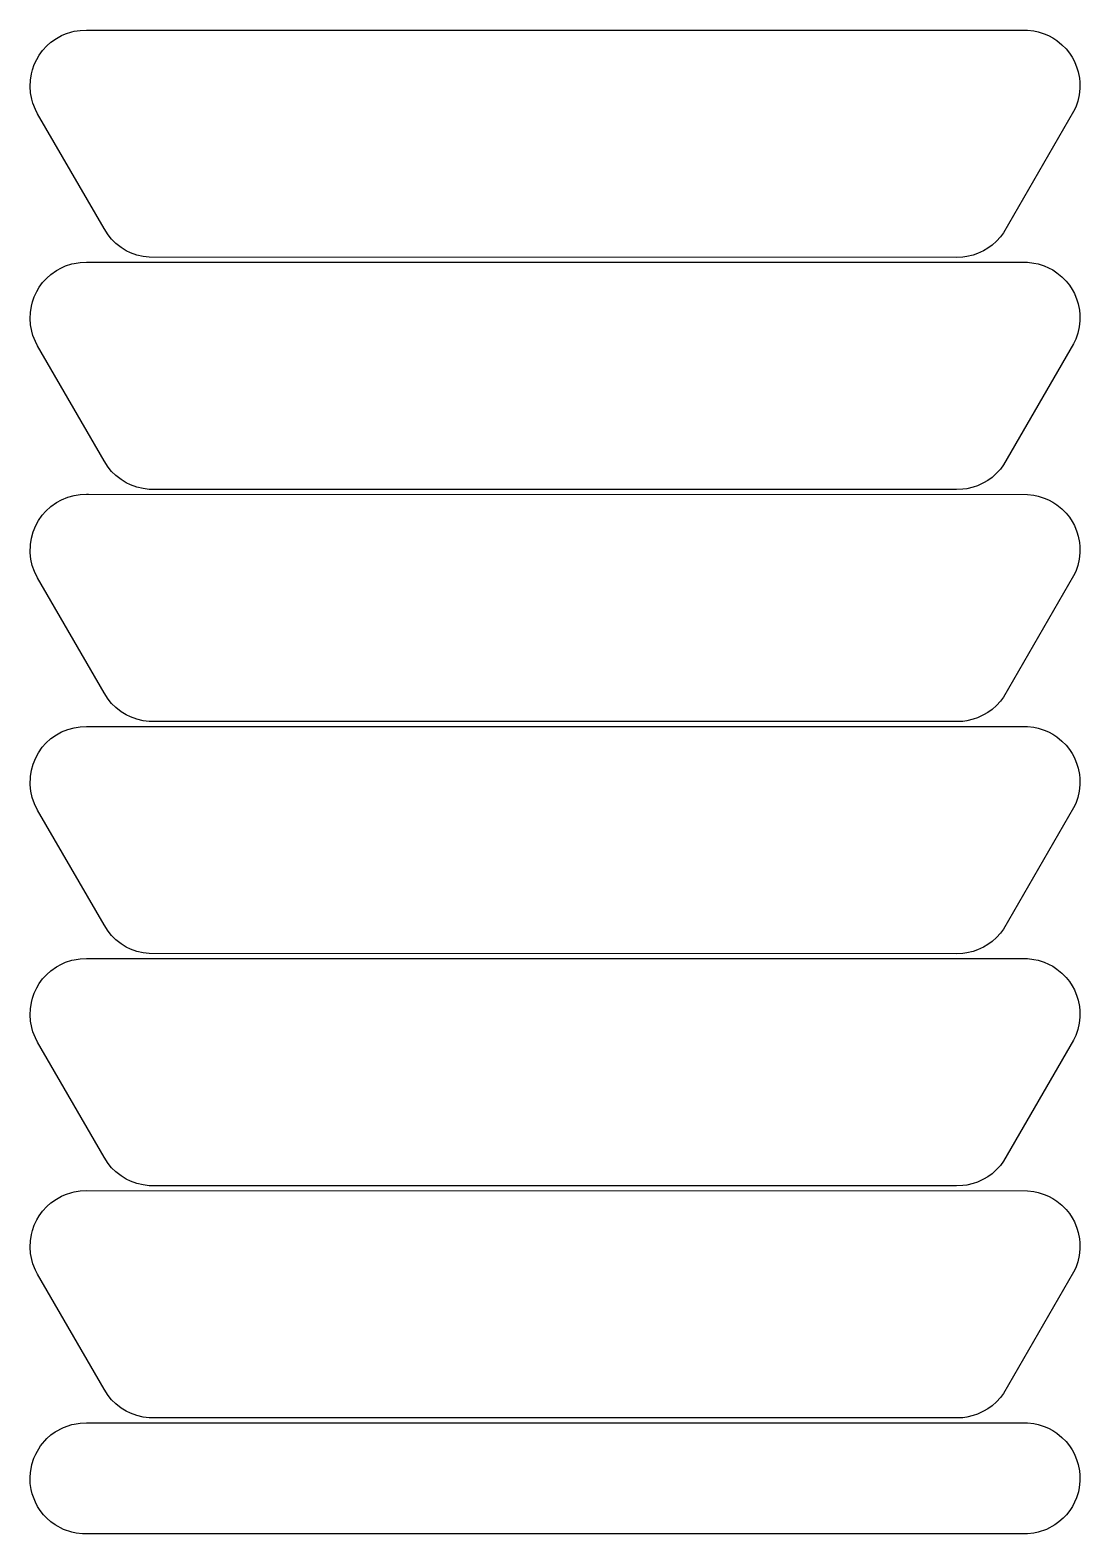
# Model space of a CAD drawing. Header units: millimetres. Extents: x 8 to 179, y 8 to 253.
import ezdxf

# ---------------------------------------------------------------- set-up
doc = ezdxf.new("R2010")
doc.units = ezdxf.units.MM
doc.layers.add('TOP_CUT', color=7, linetype='CONTINUOUS')

msp = doc.modelspace()

# ---------------------------------------------------------------- linework, layer by layer
at = {"layer": 'TOP_CUT'}
for points in [[(15.09, 252.3983), (16.11, 252.5584), (17.13, 252.6022), (170.13, 252.5867), (171.15, 252.4685), (171.83, 252.3231), (172.85, 251.9984), (173.53, 251.7041), (174.21, 251.3397), (174.89, 250.8951), (175.7154, 250.2222), (176.3831, 249.5422), (176.9285, 248.8622), (177.3756, 248.1822), (177.7422, 247.5022), (178.1624, 246.4822), (178.3658, 245.8022), (178.566, 244.7822), (178.6333, 244.1022), (178.6378, 243.0822), (178.5265, 242.0622), (178.295, 241.0422), (177.95, 240.0638), (177.6111, 239.3422), (166.209, 219.6222), (165.7044, 218.9422), (165.0873, 218.2622), (164.35, 217.6034), (163.67, 217.1103), (162.99, 216.7047), (161.97, 216.2343), (161.29, 216.0015), (160.27, 215.7602), (159.59, 215.6668), (158.57, 215.6229), (27.33, 215.6409), (26.31, 215.7637), (25.29, 216.0076), (24.27, 216.3831), (23.59, 216.7155), (22.7358, 217.2422), (21.89, 217.9068), (21.21, 218.5784), (20.6312, 219.2822), (19.9734, 220.3022), (9.177, 239.0022), (8.8195, 239.6822), (8.4106, 240.7022), (8.2141, 241.3822), (8.0234, 242.4022), (7.9509, 243.4222), (7.9939, 244.4422), (8.1539, 245.4622), (8.3286, 246.1422), (8.63, 246.9904), (9.0317, 247.8422), (9.4374, 248.5222), (9.99, 249.2751), (10.67, 250.0191), (11.35, 250.6214), (12.2307, 251.2422), (13.05, 251.6944), (13.73, 251.9907), (14.75, 252.318)], [(15.09, 214.6396), (16.11, 214.7997), (17.13, 214.8435), (170.13, 214.828), (171.15, 214.7098), (171.83, 214.5644), (172.85, 214.2397), (173.53, 213.9454), (174.21, 213.581), (174.89, 213.1364), (175.7154, 212.4635), (176.3831, 211.7835), (176.9285, 211.1035), (177.3756, 210.4235), (177.7422, 209.7435), (178.1624, 208.7235), (178.3658, 208.0435), (178.566, 207.0235), (178.6333, 206.3435), (178.6378, 205.3235), (178.5265, 204.3035), (178.295, 203.2835), (177.95, 202.3051), (177.6111, 201.5835), (166.209, 181.8635), (165.7044, 181.1835), (165.0873, 180.5035), (164.35, 179.8447), (163.67, 179.3516), (162.99, 178.946), (161.97, 178.4756), (161.29, 178.2428), (160.27, 178.0015), (159.59, 177.9081), (158.57, 177.8642), (27.33, 177.8822), (26.31, 178.005), (25.29, 178.2488), (24.27, 178.6244), (23.59, 178.9568), (22.7358, 179.4835), (21.89, 180.1481), (21.21, 180.8197), (20.6312, 181.5235), (19.9734, 182.5435), (9.177, 201.2435), (8.8195, 201.9235), (8.4106, 202.9435), (8.2141, 203.6235), (8.0234, 204.6435), (7.9509, 205.6635), (7.9939, 206.6835), (8.1539, 207.7035), (8.3286, 208.3835), (8.63, 209.2317), (9.0317, 210.0835), (9.4374, 210.7635), (9.99, 211.5164), (10.67, 212.2604), (11.35, 212.8627), (12.2307, 213.4835), (13.05, 213.9357), (13.73, 214.232), (14.75, 214.5593)], [(17.47, 177.0848), (170.13, 177.0693), (171.15, 176.9511), (171.83, 176.8057), (172.85, 176.481), (173.53, 176.1867), (174.21, 175.8223), (174.89, 175.3777), (175.7154, 174.7048), (176.3831, 174.0248), (176.9285, 173.3448), (177.3756, 172.6648), (177.7422, 171.9848), (178.1624, 170.9648), (178.3658, 170.2848), (178.566, 169.2648), (178.6333, 168.5848), (178.6378, 167.5648), (178.5265, 166.5448), (178.295, 165.5248), (177.95, 164.5464), (177.6111, 163.8248), (166.209, 144.1048), (165.7044, 143.4248), (165.0873, 142.7448), (164.35, 142.086), (163.67, 141.5928), (162.99, 141.1873), (161.97, 140.7169), (161.29, 140.4841), (160.27, 140.2427), (159.59, 140.1494), (158.57, 140.1055), (27.33, 140.1235), (26.31, 140.2463), (25.29, 140.4901), (24.27, 140.8657), (23.59, 141.1981), (22.7358, 141.7248), (21.89, 142.3894), (21.21, 143.061), (20.6312, 143.7648), (19.9734, 144.7848), (9.177, 163.4848), (8.6669, 164.5048), (8.3051, 165.5248), (8.0735, 166.5448), (7.9622, 167.5648), (7.9939, 168.9248), (8.1539, 169.9448), (8.4376, 170.9648), (8.8578, 171.9848), (9.31, 172.8041), (9.9308, 173.6848), (10.5332, 174.3648), (11.35, 175.104), (12.2307, 175.7248), (13.05, 176.177), (14.07, 176.5972), (15.09, 176.8809), (16.11, 177.041), (17.13, 177.0848)], [(17.47, 139.3261), (170.13, 139.3106), (171.15, 139.1924), (171.83, 139.047), (172.85, 138.7223), (173.53, 138.428), (174.21, 138.0636), (174.89, 137.619), (175.7154, 136.9461), (176.3831, 136.2661), (176.9285, 135.5861), (177.3756, 134.9061), (177.7422, 134.2261), (178.1624, 133.2061), (178.3658, 132.5261), (178.566, 131.5061), (178.6333, 130.8261), (178.6378, 129.8061), (178.5265, 128.7861), (178.295, 127.7661), (177.95, 126.7877), (177.6111, 126.0661), (166.209, 106.3461), (165.7044, 105.6661), (165.0873, 104.9861), (164.35, 104.3273), (163.67, 103.8341), (162.99, 103.4286), (161.97, 102.9582), (161.29, 102.7254), (160.27, 102.484), (159.59, 102.3907), (158.57, 102.3468), (27.33, 102.3647), (26.31, 102.4876), (25.29, 102.7314), (24.27, 103.107), (23.59, 103.4394), (22.7358, 103.9661), (21.89, 104.6307), (21.21, 105.3023), (20.6312, 106.0061), (19.9734, 107.0261), (9.177, 125.7261), (8.6669, 126.7461), (8.3051, 127.7661), (8.0735, 128.7861), (7.9622, 129.8061), (7.9939, 131.1661), (8.1539, 132.1861), (8.4376, 133.2061), (8.8578, 134.2261), (9.31, 135.0454), (9.9308, 135.9261), (10.5332, 136.6061), (11.35, 137.3453), (12.2307, 137.9661), (13.05, 138.4183), (14.07, 138.8385), (15.09, 139.1222), (16.11, 139.2822), (17.13, 139.3261)], [(15.09, 101.3635), (16.11, 101.5235), (17.13, 101.5674), (170.13, 101.5519), (171.15, 101.4336), (171.83, 101.2883), (172.85, 100.9636), (173.53, 100.6693), (174.21, 100.3049), (174.89, 99.8603), (175.7154, 99.1874), (176.3831, 98.5074), (176.9285, 97.8274), (177.3756, 97.1474), (177.7422, 96.4674), (178.1624, 95.4474), (178.3658, 94.7674), (178.566, 93.7474), (178.6333, 93.0674), (178.6378, 92.0474), (178.5265, 91.0274), (178.295, 90.0074), (177.95, 89.029), (177.6111, 88.3074), (166.209, 68.5874), (165.7044, 67.9074), (165.0873, 67.2274), (164.35, 66.5686), (163.67, 66.0754), (162.99, 65.6699), (161.97, 65.1995), (161.29, 64.9667), (160.27, 64.7253), (159.59, 64.6319), (158.57, 64.5881), (27.33, 64.606), (26.31, 64.7289), (25.29, 64.9727), (24.27, 65.3483), (23.59, 65.6807), (22.7358, 66.2074), (21.89, 66.872), (21.21, 67.5436), (20.6312, 68.2474), (19.9734, 69.2674), (9.177, 87.9674), (8.8195, 88.6474), (8.4106, 89.6674), (8.2141, 90.3474), (8.0234, 91.3674), (7.9509, 92.3874), (7.9939, 93.4074), (8.1539, 94.4274), (8.3286, 95.1074), (8.63, 95.9556), (9.0317, 96.8074), (9.4374, 97.4874), (9.99, 98.2403), (10.67, 98.9843), (11.35, 99.5866), (12.2307, 100.2074), (13.05, 100.6596), (13.73, 100.9559), (14.75, 101.2832)], [(15.09, 63.6048), (16.11, 63.7648), (17.13, 63.8087), (170.13, 63.7932), (171.15, 63.6749), (171.83, 63.5296), (172.85, 63.2049), (173.53, 62.9106), (174.21, 62.5462), (174.89, 62.1016), (175.7154, 61.4287), (176.3831, 60.7487), (176.9285, 60.0687), (177.3756, 59.3887), (177.7422, 58.7087), (178.1624, 57.6887), (178.3658, 57.0087), (178.566, 55.9887), (178.6333, 55.3087), (178.6378, 54.2887), (178.5265, 53.2687), (178.295, 52.2487), (177.95, 51.2703), (177.6111, 50.5487), (166.209, 30.8287), (165.7044, 30.1487), (165.0873, 29.4687), (164.35, 28.8099), (163.67, 28.3167), (162.99, 27.9112), (161.97, 27.4408), (161.29, 27.208), (160.27, 26.9666), (159.59, 26.8732), (158.57, 26.8294), (27.33, 26.8473), (26.31, 26.9702), (25.29, 27.214), (24.27, 27.5895), (23.59, 27.922), (22.7358, 28.4487), (21.89, 29.1132), (21.21, 29.7849), (20.6312, 30.4887), (19.9734, 31.5087), (9.177, 50.2087), (8.8195, 50.8887), (8.4106, 51.9087), (8.2141, 52.5887), (8.0234, 53.6087), (7.9509, 54.6287), (7.9939, 55.6487), (8.1539, 56.6687), (8.3286, 57.3487), (8.63, 58.1969), (9.0317, 59.0487), (9.4374, 59.7287), (9.99, 60.4815), (10.67, 61.2256), (11.35, 61.8279), (12.2307, 62.4487), (13.05, 62.9009), (13.73, 63.1971), (14.75, 63.5245)], [(15.09, 25.8461), (16.11, 26.0061), (17.13, 26.05), (170.13, 26.0345), (171.15, 25.9162), (171.83, 25.7709), (172.85, 25.4462), (173.53, 25.1518), (174.21, 24.7874), (174.89, 24.3429), (175.7154, 23.67), (176.3831, 22.99), (176.9285, 22.31), (177.3756, 21.63), (177.7422, 20.95), (178.1624, 19.93), (178.3658, 19.25), (178.566, 18.23), (178.6333, 17.55), (178.6378, 16.53), (178.5265, 15.51), (178.3859, 14.83), (178.069, 13.81), (177.7805, 13.13), (177.4226, 12.45), (176.9854, 11.77), (176.4529, 11.09), (175.91, 10.5135), (175.23, 9.9152), (174.55, 9.4239), (173.19, 8.6926), (171.83, 8.2291), (171.15, 8.0837), (170.13, 7.9655), (16.45, 7.9667), (15.43, 8.0873), (14.75, 8.2343), (13.39, 8.7012), (12.03, 9.4371), (11.35, 9.9311), (10.67, 10.5331), (10.1471, 11.09), (9.6145, 11.77), (9.1774, 12.45), (8.8195, 13.13), (8.3051, 14.49), (8.137, 15.17), (7.9863, 16.19), (7.9524, 17.21), (7.9939, 17.89), (8.2342, 19.25), (8.5616, 20.27), (8.8578, 20.95), (9.65, 22.2796), (10.67, 23.4668), (11.35, 24.0692), (12.03, 24.5626), (13.39, 25.2986), (14.75, 25.7658)]]:
    msp.add_lwpolyline(points, close=True, dxfattribs=at)

doc.saveas('drawing.dxf')
